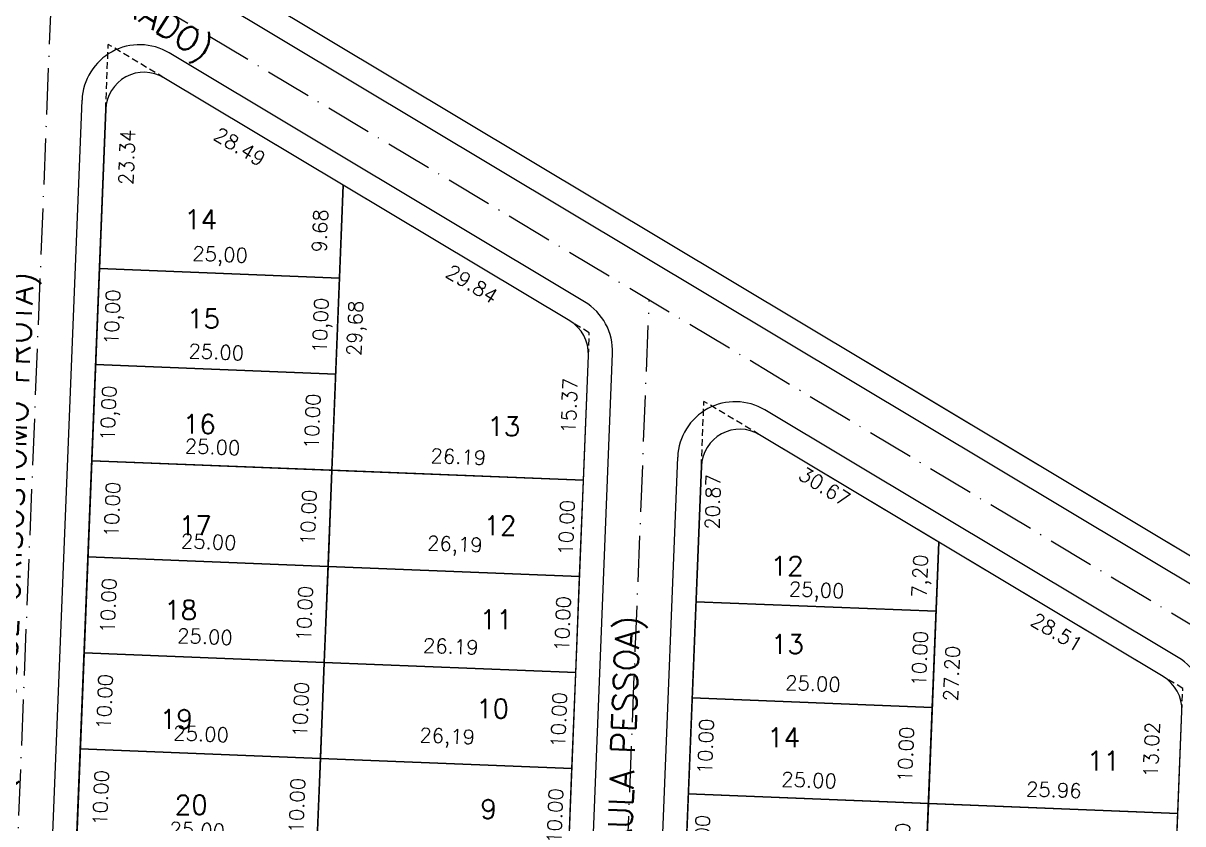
# Model space of a CAD drawing. Header units: millimetres. Extents: x 1794 to 8081, y 409 to 2272.
# Drawn here: x 5941.8 to 6062.5, y 1051.5 to 1134.8 of the extents above; entities that cross this region are included whole.
import ezdxf
from ezdxf.enums import TextEntityAlignment as Align

# ---------------------------------------------------------------- set-up
doc = ezdxf.new("R2010")
doc.units = ezdxf.units.MM
doc.linetypes.add('ACAD_ISO10W100', pattern=[18, 12, -3, 0, -3])
doc.linetypes.add('HIDDEN', pattern=[0.375, 0.25, -0.125])
for name, color, linetype in [('02 - EIXO VIA', 2, 'ACAD_ISO10W100'), ('03 - CALÇADA', 1, 'Continuous'), ('BOUNDARY LOTES', 2, 'Continuous'), ('boundary quadras', 232, 'Continuous'), ('COT', 8, 'Continuous'), ('LOTES', 2, 'Continuous'), ('Poligonal', 3, 'Continuous'), ('PROJEÇÃO', 8, 'HIDDEN'), ('QUADRAS', 3, 'Continuous'), ('texto - ruas', 2, 'Continuous'), ('Texto Lotes', 31, 'Continuous')]:
    doc.layers.add(name, color=color, linetype=linetype)
doc.styles.add('arcad1', font='romans.shx')
doc.dimstyles.new('REGIS', dxfattribs={"dimtxt": 1.5, "dimasz": 0.12, "dimexe": 0, "dimexo": 0, "dimgap": 0, "dimtad": 0, "dimzin": 4, "dimdsep": 46, "dimtxsty": 'arcad1', "dimblk1": 'BOLA', "dimblk2": 'BOLA', "dimsah": 1, "dimcen": 0.12, "dimse1": 1, "dimse2": 1, "dimsd1": 1, "dimsd2": 1, "dimclrd": 256, "dimclre": 8, "dimclrt": 1, "dimadec": 0, "dimazin": 0, "dimtfac": 1.2, "dimtix": 1, "dimtmove": 2, "dimatfit": 3, "dimldrblk": 'BOLA', "dimfxl": 0, "dimfxlon": 1, "dimtvp": 2, "dimtolj": 1, "dimtzin": 4, "dimarcsym": 0})
doc.dimstyles.get("Standard").update_dxf_attribs({"dimtxt": 0.18, "dimasz": 0.18, "dimexe": 0.18, "dimexo": 0.0625, "dimgap": 0.09, "dimtad": 0, "dimtih": 1, "dimtoh": 1, "dimdec": 4, "dimzin": 0, "dimdsep": 46, "dimtxsty": 'Standard', "dimcen": 0.09, "dimadec": 0, "dimazin": 0, "dimtfac": 1, "dimtdec": 4, "dimtofl": 0, "dimtmove": 0, "dimatfit": 3, "dimfxl": 1, "dimtolj": 1, "dimtzin": 0, "dimarcsym": 0})

# ---------------------------------------------------------------- blocks, each defined once
blk = doc.blocks.new('*D38')
at = {"layer": 'Defpoints', "color": 0}
for p in [(5950.68, 1132.61), (5975.12, 1117.97), (5970.13, 1109.63)]:
    blk.add_point(p, dxfattribs=at)
at = {"layer": 'COT', "color": 1, "insert": (5964.35, 1121.97), "char_height": 1.5, "attachment_point": 5, "rotation": 329.0679, "style": 'arcad1'}
blk.add_mtext('\\A1;28.49', dxfattribs=at)
blk = doc.blocks.new('BOLA')
for p, q in [((-1, 0), (1, 0)), ((0, -1), (0, 1))]:
    blk.add_line(p, q)
blk.add_circle((0, 0), 0.3)
blk = doc.blocks.new('*D39')
at = {"layer": 'Defpoints', "color": 0}
for p in [(5975.12, 1117.97), (6000.72, 1102.63), (5995.66, 1094.19)]:
    blk.add_point(p, dxfattribs=at)
at = {"layer": 'COT', "color": 1, "insert": (5988.5, 1107.69), "char_height": 1.5, "attachment_point": 5, "rotation": 329.0679, "style": 'arcad1'}
blk.add_mtext('\\A1;29.84', dxfattribs=at)
blk = doc.blocks.new('*D40')
at = {"layer": 'Defpoints', "color": 0}
for p in [(5950.68, 1132.61), (5949.75, 1109.29), (5955.15, 1109.08)]:
    blk.add_point(p, dxfattribs=at)
at = {"layer": 'COT', "color": 1, "insert": (5952.62, 1120.86), "char_height": 1.5, "attachment_point": 5, "rotation": 87.719, "style": 'arcad1'}
blk.add_mtext('\\A1;23.34', dxfattribs=at)
blk = doc.blocks.new('*D529')
at = {"layer": 'Defpoints', "color": 0}
for p in [(5948.96, 1089.31), (5948.56, 1079.32), (5953.89, 1079.1)]:
    blk.add_point(p, dxfattribs=at)
at = {"layer": 'COT', "color": 1, "insert": (5951.09, 1084.22), "char_height": 1.5, "attachment_point": 5, "rotation": 87.719, "style": 'arcad1'}
blk.add_mtext('\\A1;10.00', dxfattribs=at)
blk = doc.blocks.new('*D530')
at = {"layer": 'Defpoints', "color": 0}
for p in [(5948.56, 1079.32), (5948.16, 1069.32), (5953.49, 1069.11)]:
    blk.add_point(p, dxfattribs=at)
at = {"layer": 'COT', "color": 1, "insert": (5950.69, 1074.23), "char_height": 1.5, "attachment_point": 5, "rotation": 87.719, "style": 'arcad1'}
blk.add_mtext('\\A1;10.00', dxfattribs=at)
blk = doc.blocks.new('*D531')
at = {"layer": 'Defpoints', "color": 0}
for p in [(5948.16, 1069.32), (5947.76, 1059.33), (5953.1, 1059.12)]:
    blk.add_point(p, dxfattribs=at)
at = {"layer": 'COT', "color": 1, "insert": (5950.3, 1064.23), "char_height": 1.5, "attachment_point": 5, "rotation": 87.719, "style": 'arcad1'}
blk.add_mtext('\\A1;10.00', dxfattribs=at)
blk = doc.blocks.new('*D532')
at = {"layer": 'Defpoints', "color": 0}
for p in [(5947.76, 1059.33), (5947.37, 1049.34), (5952.7, 1049.13)]:
    blk.add_point(p, dxfattribs=at)
at = {"layer": 'COT', "color": 1, "insert": (5949.9, 1054.24), "char_height": 1.5, "attachment_point": 5, "rotation": 87.719, "style": 'arcad1'}
blk.add_mtext('\\A1;10.00', dxfattribs=at)
blk = doc.blocks.new('*D537')
at = {"layer": 'Defpoints', "color": 0}
for p in [(5975.12, 1117.97), (5974.73, 1108.3), (5975.5, 1108.27)]:
    blk.add_point(p, dxfattribs=at)
at = {"layer": 'COT', "color": 1, "insert": (5972.7, 1113.22), "char_height": 1.5, "attachment_point": 5, "rotation": 87.719, "style": 'arcad1'}
blk.add_mtext('\\A1;9.68', dxfattribs=at)
blk = doc.blocks.new('*D538')
at = {"layer": 'Defpoints', "color": 0}
for p in [(5974.34, 1098.3), (5973.94, 1088.31), (5974.71, 1088.28)]:
    blk.add_point(p, dxfattribs=at)
at = {"layer": 'COT', "color": 1, "insert": (5971.91, 1093.4), "char_height": 1.5, "attachment_point": 5, "rotation": 87.719, "style": 'arcad1'}
blk.add_mtext('\\A1;10.00', dxfattribs=at)
blk = doc.blocks.new('*D539')
at = {"layer": 'Defpoints', "color": 0}
for p in [(5973.94, 1088.31), (5973.54, 1078.32), (5974.31, 1078.29)]:
    blk.add_point(p, dxfattribs=at)
at = {"layer": 'COT', "color": 1, "insert": (5971.51, 1083.41), "char_height": 1.5, "attachment_point": 5, "rotation": 87.719, "style": 'arcad1'}
blk.add_mtext('\\A1;10.00', dxfattribs=at)
blk = doc.blocks.new('*D540')
at = {"layer": 'Defpoints', "color": 0}
for p in [(5973.54, 1078.32), (5973.14, 1068.33), (5973.91, 1068.3)]:
    blk.add_point(p, dxfattribs=at)
at = {"layer": 'COT', "color": 1, "insert": (5971.11, 1073.41), "char_height": 1.5, "attachment_point": 5, "rotation": 87.719, "style": 'arcad1'}
blk.add_mtext('\\A1;10.00', dxfattribs=at)
blk = doc.blocks.new('*D541')
at = {"layer": 'Defpoints', "color": 0}
for p in [(5973.14, 1068.33), (5972.74, 1058.34), (5973.51, 1058.31)]:
    blk.add_point(p, dxfattribs=at)
at = {"layer": 'COT', "color": 1, "insert": (5970.71, 1063.42), "char_height": 1.5, "attachment_point": 5, "rotation": 87.719, "style": 'arcad1'}
blk.add_mtext('\\A1;10.00', dxfattribs=at)
blk = doc.blocks.new('*D542')
at = {"layer": 'Defpoints', "color": 0}
for p in [(5972.74, 1058.34), (5972.35, 1048.34), (5973.11, 1048.31)]:
    blk.add_point(p, dxfattribs=at)
at = {"layer": 'COT', "color": 1, "insert": (5970.31, 1053.43), "char_height": 1.5, "attachment_point": 5, "rotation": 87.719, "style": 'arcad1'}
blk.add_mtext('\\A1;10.00', dxfattribs=at)
blk = doc.blocks.new('*D546')
at = {"layer": 'Defpoints', "color": 0}
for p in [(6000.72, 1102.63), (6000.11, 1087.27), (6001.32, 1087.22)]:
    blk.add_point(p, dxfattribs=at)
at = {"layer": 'COT', "color": 1, "insert": (5998.63, 1095.02), "char_height": 1.5, "attachment_point": 5, "rotation": 87.719, "style": 'arcad1'}
blk.add_mtext('\\A1;15.37', dxfattribs=at)
blk = doc.blocks.new('*D547')
at = {"layer": 'Defpoints', "color": 0}
for p in [(5949.36, 1099.3), (5974.34, 1098.3), (5974.29, 1097.11)]:
    blk.add_point(p, dxfattribs=at)
at = {"layer": 'COT', "color": 1, "insert": (5961.92, 1100.61), "char_height": 1.5, "attachment_point": 5, "rotation": 357.719, "style": 'arcad1'}
blk.add_mtext('\\A1;25.00', dxfattribs=at)
blk = doc.blocks.new('*D41')
at = {"layer": 'Defpoints', "color": 0}
for p in [(5948.96, 1089.31), (5973.94, 1088.31), (5973.9, 1087.25)]:
    blk.add_point(p, dxfattribs=at)
at = {"layer": 'COT', "color": 1, "insert": (5961.53, 1090.74), "char_height": 1.5, "attachment_point": 5, "rotation": 357.719, "style": 'arcad1'}
blk.add_mtext('\\A1;25.00', dxfattribs=at)
blk = doc.blocks.new('*D42')
at = {"layer": 'Defpoints', "color": 0}
for p in [(5973.94, 1088.31), (6000.11, 1087.27), (6000.06, 1086.2)]:
    blk.add_point(p, dxfattribs=at)
at = {"layer": 'COT', "color": 1, "insert": (5987.1, 1089.72), "char_height": 1.5, "attachment_point": 5, "rotation": 357.719, "style": 'arcad1'}
blk.add_mtext('\\A1;26.19', dxfattribs=at)
blk = doc.blocks.new('*D43')
at = {"layer": 'Defpoints', "color": 0}
for p in [(5948.16, 1069.32), (5973.14, 1068.33), (5973.11, 1067.52)]:
    blk.add_point(p, dxfattribs=at)
at = {"layer": 'COT', "color": 1, "insert": (5960.74, 1071.01), "char_height": 1.5, "attachment_point": 5, "rotation": 357.719, "style": 'arcad1'}
blk.add_mtext('\\A1;25.00', dxfattribs=at)
blk = doc.blocks.new('*D548')
at = {"layer": 'Defpoints', "color": 0}
for p in [(5973.14, 1068.33), (5999.28, 1066.47), (5999.31, 1067.29)]:
    blk.add_point(p, dxfattribs=at)
at = {"layer": 'COT', "color": 1, "insert": (5986.31, 1069.99), "char_height": 1.5, "attachment_point": 5, "rotation": 357.719, "style": 'arcad1'}
blk.add_mtext('\\A1;26.19', dxfattribs=at)
blk = doc.blocks.new('*D549')
at = {"layer": 'Defpoints', "color": 0}
for p in [(5947.76, 1059.33), (5972.74, 1058.34), (5972.71, 1057.39)]:
    blk.add_point(p, dxfattribs=at)
at = {"layer": 'COT', "color": 1, "insert": (5960.34, 1060.89), "char_height": 1.5, "attachment_point": 5, "rotation": 357.719, "style": 'arcad1'}
blk.add_mtext('\\A1;25.00', dxfattribs=at)
blk = doc.blocks.new('*D560')
at = {"layer": 'Defpoints', "color": 0}
for p in [(6000.11, 1087.27), (5999.71, 1077.28), (6001.15, 1077.22)]:
    blk.add_point(p, dxfattribs=at)
at = {"layer": 'COT', "color": 1, "insert": (5998.35, 1082.34), "char_height": 1.5, "attachment_point": 5, "rotation": 87.719, "style": 'arcad1'}
blk.add_mtext('\\A1;10.00', dxfattribs=at)
blk = doc.blocks.new('*D561')
at = {"layer": 'Defpoints', "color": 0}
for p in [(5999.71, 1077.28), (5999.31, 1067.29), (6000.75, 1067.23)]:
    blk.add_point(p, dxfattribs=at)
at = {"layer": 'COT', "color": 1, "insert": (5997.95, 1072.34), "char_height": 1.5, "attachment_point": 5, "rotation": 87.719, "style": 'arcad1'}
blk.add_mtext('\\A1;10.00', dxfattribs=at)
blk = doc.blocks.new('*D562')
at = {"layer": 'Defpoints', "color": 0}
for p in [(5999.31, 1067.29), (5998.91, 1057.29), (6000.35, 1057.24)]:
    blk.add_point(p, dxfattribs=at)
at = {"layer": 'COT', "color": 1, "insert": (5997.55, 1062.35), "char_height": 1.5, "attachment_point": 5, "rotation": 87.719, "style": 'arcad1'}
blk.add_mtext('\\A1;10.00', dxfattribs=at)
blk = doc.blocks.new('*D563')
at = {"layer": 'Defpoints', "color": 0}
for p in [(5998.91, 1057.29), (5998.52, 1047.3), (5999.95, 1047.24)]:
    blk.add_point(p, dxfattribs=at)
at = {"layer": 'COT', "color": 1, "insert": (5997.15, 1052.36), "char_height": 1.5, "attachment_point": 5, "rotation": 87.719, "style": 'arcad1'}
blk.add_mtext('\\A1;10.00', dxfattribs=at)
blk = doc.blocks.new('*D566')
at = {"layer": 'Defpoints', "color": 0}
for p in [(6011.42, 1064.65), (6011.02, 1054.65), (6015.62, 1054.47)]:
    blk.add_point(p, dxfattribs=at)
at = {"layer": 'COT', "color": 1, "insert": (6012.82, 1059.59), "char_height": 1.5, "attachment_point": 5, "rotation": 87.719, "style": 'arcad1'}
blk.add_mtext('\\A1;10.00', dxfattribs=at)
blk = doc.blocks.new('*D567')
at = {"layer": 'Defpoints', "color": 0}
for p in [(6011.02, 1054.65), (6010.62, 1044.66), (6015.22, 1044.48)]:
    blk.add_point(p, dxfattribs=at)
at = {"layer": 'COT', "color": 1, "insert": (6012.42, 1049.59), "char_height": 1.5, "attachment_point": 5, "rotation": 87.719, "style": 'arcad1'}
blk.add_mtext('\\A1;10.00', dxfattribs=at)
blk = doc.blocks.new('*D573')
at = {"layer": 'Defpoints', "color": 0}
for p in [(6036.4, 1063.65), (6036, 1053.66), (6036.43, 1053.64)]:
    blk.add_point(p, dxfattribs=at)
at = {"layer": 'COT', "color": 1, "insert": (6033.64, 1058.76), "char_height": 1.5, "attachment_point": 5, "rotation": 87.719, "style": 'arcad1'}
blk.add_mtext('\\A1;10.00', dxfattribs=at)
blk = doc.blocks.new('*D574')
at = {"layer": 'Defpoints', "color": 0}
for p in [(6036, 1053.66), (6035.6, 1043.67), (6036.04, 1043.65)]:
    blk.add_point(p, dxfattribs=at)
at = {"layer": 'COT', "color": 1, "insert": (6033.24, 1048.76), "char_height": 1.5, "attachment_point": 5, "rotation": 87.719, "style": 'arcad1'}
blk.add_mtext('\\A1;10.00', dxfattribs=at)
blk = doc.blocks.new('*D50')
at = {"layer": 'Defpoints', "color": 0}
for p in [(6037.08, 1080.84), (6036, 1053.66), (6040.88, 1053.46)]:
    blk.add_point(p, dxfattribs=at)
at = {"layer": 'COT', "color": 1, "insert": (6038.42, 1067.17), "char_height": 1.5, "attachment_point": 5, "rotation": 87.719, "style": 'arcad1'}
blk.add_mtext('\\A1;27.20', dxfattribs=at)
blk = doc.blocks.new('*D579')
at = {"layer": 'Defpoints', "color": 0}
for p in [(6062.45, 1065.63), (6061.94, 1052.63), (6061.94, 1052.63)]:
    blk.add_point(p, dxfattribs=at)
at = {"layer": 'COT', "color": 1, "insert": (6059.2, 1059.25), "char_height": 1.5, "attachment_point": 5, "rotation": 87.719, "style": 'arcad1'}
blk.add_mtext('\\A1;13.02', dxfattribs=at)
blk = doc.blocks.new('*D580')
at = {"layer": 'Defpoints', "color": 0}
for p in [(6061.94, 1052.63), (6061.54, 1042.63), (6062.09, 1042.61)]:
    blk.add_point(p, dxfattribs=at)
at = {"layer": 'COT', "color": 1, "insert": (6059.29, 1047.73), "char_height": 1.5, "attachment_point": 5, "rotation": 87.719, "style": 'arcad1'}
blk.add_mtext('\\A1;10.00', dxfattribs=at)
blk = doc.blocks.new('*D51')
at = {"layer": 'Defpoints', "color": 0}
for p in [(6037.91, 1080.13), (6062.45, 1065.63), (6060.02, 1061.57)]:
    blk.add_point(p, dxfattribs=at)
at = {"layer": 'COT', "color": 1, "insert": (6049.34, 1071.47), "char_height": 1.5, "attachment_point": 5, "rotation": 329.0679, "style": 'arcad1'}
blk.add_mtext('\\A1;28.51', dxfattribs=at)
blk = doc.blocks.new('*D586')
at = {"layer": 'Defpoints', "color": 0}
for p in [(6011.42, 1064.65), (6036.4, 1063.65), (6036.36, 1062.64)]:
    blk.add_point(p, dxfattribs=at)
at = {"layer": 'COT', "color": 1, "insert": (6023.98, 1066.13), "char_height": 1.5, "attachment_point": 5, "rotation": 357.719, "style": 'arcad1'}
blk.add_mtext('\\A1;25.00', dxfattribs=at)
blk = doc.blocks.new('*D587')
at = {"layer": 'Defpoints', "color": 0}
for p in [(6011.02, 1054.65), (6036, 1053.66), (6035.96, 1052.59)]:
    blk.add_point(p, dxfattribs=at)
at = {"layer": 'COT', "color": 1, "insert": (6023.58, 1056.08), "char_height": 1.5, "attachment_point": 5, "rotation": 357.719, "style": 'arcad1'}
blk.add_mtext('\\A1;25.00', dxfattribs=at)
blk = doc.blocks.new('*D52')
at = {"layer": 'Defpoints', "color": 0}
for p in [(6036, 1053.66), (6061.94, 1052.63), (6061.89, 1051.55)]:
    blk.add_point(p, dxfattribs=at)
at = {"layer": 'COT', "color": 1, "insert": (6049.04, 1055.07), "char_height": 1.5, "attachment_point": 5, "rotation": 357.719, "style": 'arcad1'}
blk.add_mtext('\\A1;25.96', dxfattribs=at)
blk = doc.blocks.new('*D278')
at = {"layer": 'Defpoints', "color": 0}
for p in [(6012.64, 1095.48), (6038.73, 1079.36), (6036.65, 1075.99)]:
    blk.add_point(p, dxfattribs=at)
at = {"layer": 'COT', "color": 1, "insert": (6025.19, 1086.61), "char_height": 1.5, "attachment_point": 5, "rotation": 328.287, "style": 'arcad1'}
blk.add_mtext('\\A1;30.67', dxfattribs=at)
blk = doc.blocks.new('*D279')
at = {"layer": 'Defpoints', "color": 0}
for p in [(6012.64, 1095.48), (6016.74, 1095.41), (6012.28, 1074.62)]:
    blk.add_point(p, dxfattribs=at)
at = {"layer": 'COT', "color": 1, "insert": (6013.56, 1085.03), "char_height": 1.5, "attachment_point": 5, "rotation": 88.9933, "style": 'arcad1'}
blk.add_mtext('\\A1;20.87', dxfattribs=at)
blk = doc.blocks.new('*D280')
at = {"layer": 'Defpoints', "color": 0}
for p in [(6036.79, 1073.64), (6036.4, 1063.65), (6037.89, 1063.59)]:
    blk.add_point(p, dxfattribs=at)
at = {"layer": 'COT', "color": 1, "insert": (6035.09, 1068.71), "char_height": 1.5, "attachment_point": 5, "rotation": 87.719, "style": 'arcad1'}
blk.add_mtext('\\A1;10.00', dxfattribs=at)
blk = doc.blocks.new('*D1274')
at = {"layer": 'Defpoints', "color": 0}
for p in [(6037.08, 1080.84), (6039.05, 1080.76), (6036.79, 1073.64)]:
    blk.add_point(p, dxfattribs=at)
at = {"layer": 'COT', "color": 1, "insert": (6035.34, 1077.3), "char_height": 1.5, "attachment_point": 5, "rotation": 87.719, "style": 'arcad1'}
blk.add_mtext('\\A1;7,20', dxfattribs=at)
blk = doc.blocks.new('*D1520')
at = {"layer": 'Defpoints', "color": 0}
for p in [(5998.91, 1057.29), (5998.88, 1056.35), (5959.07, 715.1)]:
    blk.add_point(p, dxfattribs=at)
at = {"layer": 'COT', "color": 1, "insert": (5985.93, 1060.44), "char_height": 1.5, "attachment_point": 5, "rotation": 357.719, "style": 'arcad1'}
blk.add_mtext('\\A1;26,19', dxfattribs=at)
blk = doc.blocks.new('*D1521')
at = {"layer": 'Defpoints', "color": 0}
for p in [(5949.75, 1109.29), (5974.73, 1108.3), (5974.66, 1106.47)]:
    blk.add_point(p, dxfattribs=at)
at = {"layer": 'COT', "color": 1, "insert": (5962.31, 1110.54), "char_height": 1.5, "attachment_point": 5, "rotation": 357.719, "style": 'arcad1'}
blk.add_mtext('\\A1;25,00', dxfattribs=at)
blk = doc.blocks.new('*D1525')
at = {"layer": 'Defpoints', "color": 0}
for p in [(5947.37, 1049.34), (5972.35, 1048.34), (5972.31, 1047.4)]:
    blk.add_point(p, dxfattribs=at)
at = {"layer": 'COT', "color": 1, "insert": (5959.94, 1050.89), "char_height": 1.5, "attachment_point": 5, "rotation": 357.719, "style": 'arcad1'}
blk.add_mtext('\\A1;25.00', dxfattribs=at)
blk = doc.blocks.new('*D1527')
at = {"layer": 'Defpoints', "color": 0}
for p in [(5948.56, 1079.32), (5973.5, 1077.38), (5973.54, 1078.32)]:
    blk.add_point(p, dxfattribs=at)
at = {"layer": 'COT', "color": 1, "insert": (5961.13, 1080.87), "char_height": 1.5, "attachment_point": 5, "rotation": 357.719, "style": 'arcad1'}
blk.add_mtext('\\A1;25.00', dxfattribs=at)
blk = doc.blocks.new('*D1526')
at = {"layer": 'Defpoints', "color": 0}
for p in [(5973.54, 1078.32), (5999.71, 1077.28), (5999.67, 1076.33)]:
    blk.add_point(p, dxfattribs=at)
at = {"layer": 'COT', "color": 1, "insert": (5986.73, 1080.42), "char_height": 1.5, "attachment_point": 5, "rotation": 357.719, "style": 'arcad1'}
blk.add_mtext('\\A1;26,19', dxfattribs=at)
blk = doc.blocks.new('*D1528')
at = {"layer": 'Defpoints', "color": 0}
for p in [(5975.12, 1117.97), (5973.94, 1088.31), (5979.53, 1088.09)]:
    blk.add_point(p, dxfattribs=at)
at = {"layer": 'COT', "color": 1, "insert": (5976.56, 1103.06), "char_height": 1.5, "attachment_point": 5, "rotation": 87.719, "style": 'arcad1'}
blk.add_mtext('\\A1;29,68', dxfattribs=at)
blk = doc.blocks.new('*D1529')
at = {"layer": 'Defpoints', "color": 0}
for p in [(5974.73, 1108.3), (5976.75, 1108.22), (5974.34, 1098.3)]:
    blk.add_point(p, dxfattribs=at)
at = {"layer": 'COT', "color": 1, "insert": (5972.98, 1103.36), "char_height": 1.5, "attachment_point": 5, "rotation": 87.719, "style": 'arcad1'}
blk.add_mtext('\\A1;10,00', dxfattribs=at)
blk = doc.blocks.new('*D1530')
at = {"layer": 'Defpoints', "color": 0}
for p in [(5949.36, 1099.3), (5954.69, 1099.09), (5948.96, 1089.31)]:
    blk.add_point(p, dxfattribs=at)
at = {"layer": 'COT', "color": 1, "insert": (5950.92, 1094.23), "char_height": 1.5, "attachment_point": 5, "rotation": 87.719, "style": 'arcad1'}
blk.add_mtext('\\A1;10,00', dxfattribs=at)
blk = doc.blocks.new('*D1531')
at = {"layer": 'Defpoints', "color": 0}
for p in [(5949.75, 1109.29), (5955.09, 1109.08), (5949.36, 1099.3)]:
    blk.add_point(p, dxfattribs=at)
at = {"layer": 'COT', "color": 1, "insert": (5951.32, 1104.23), "char_height": 1.5, "attachment_point": 5, "rotation": 87.719, "style": 'arcad1'}
blk.add_mtext('\\A1;10,00', dxfattribs=at)
blk = doc.blocks.new('*D1537')
at = {"layer": 'Defpoints', "color": 0}
for p in [(6011.81, 1074.64), (6036.79, 1073.64), (6036.71, 1071.57)]:
    blk.add_point(p, dxfattribs=at)
at = {"layer": 'COT', "color": 1, "insert": (6024.36, 1075.64), "char_height": 1.5, "attachment_point": 5, "rotation": 357.719, "style": 'arcad1'}
blk.add_mtext('\\A1;25,00', dxfattribs=at)

msp = doc.modelspace()

# ---------------------------------------------------------------- linework, layer by layer
at = {"layer": '02 - EIXO VIA', "ltscale": 0.4}
for p, q in [((6090.437, 1055.975), (5829.753, 1212.19)), ((5938.478, 979.449), (5944.998, 1143.13)), ((6000.852, 952.707), (6006.958, 1106))]:
    msp.add_line(p, q, dxfattribs=at)
at = {"layer": '03 - CALÇADA'}
for p, q in [((6092.288, 1059.063), (5826.396, 1218.399)), ((6092.288, 1059.063), (5903.169, 1172.393)), ((6000.223, 1105.839), (5957.03, 1131.722)), ((5942.492, 989.769), (5947.951, 1126.815)), ((5998.287, 978.758), (6003.134, 1100.453)), ((6061.959, 1068.844), (6018.991, 1094.593)), ((6005.447, 977.611), (6009.911, 1089.685))]:
    msp.add_line(p, q, dxfattribs=at)
for centre, start, end in [((5953.946, 1126.576), 59.06788, 177.71902), ((5997.139, 1100.692), 357.71902, 59.06788), ((6015.906, 1089.446), 59.06788, 177.71902), ((6058.875, 1063.697), 357.71902, 59.06788)]:
    msp.add_arc(centre, 6, start, end, dxfattribs=at)
at = {"layer": 'BOUNDARY LOTES'}
for points in [[(5975.12, 1117.968), (5956.468, 1129.145, 0.5695294), (5950.415, 1125.873), (5949.755, 1109.292), (5974.735, 1108.297)], [(5998.684, 1103.847), (5975.12, 1117.968), (5973.939, 1088.313), (6000.107, 1087.27), (6000.625, 1100.257, 0.2742673)], [(6037.081, 1080.838), (6018.429, 1092.015, 0.5695294), (6012.376, 1088.743), (6011.814, 1074.638), (6036.794, 1073.643)], [(6060.419, 1066.852), (6037.081, 1080.838), (6035.998, 1053.659), (6061.936, 1052.625), (6062.36, 1063.262, 0.2742673)]]:
    msp.add_lwpolyline(points, format="xyb", close=True, dxfattribs=at)
for points in [[(5974.735, 1108.297), (5949.755, 1109.292), (5949.357, 1099.3), (5974.337, 1098.305)], [(5974.337, 1098.305), (5949.357, 1099.3), (5948.959, 1089.308), (5973.939, 1088.313)], [(5973.939, 1088.313), (5948.959, 1089.308), (5948.561, 1079.316), (5973.541, 1078.321)], [(6000.107, 1087.27), (5973.939, 1088.313), (5973.541, 1078.321), (5999.709, 1077.278)], [(5973.541, 1078.321), (5948.561, 1079.316), (5948.163, 1069.324), (5973.143, 1068.329)], [(5999.709, 1077.278), (5973.541, 1078.321), (5973.143, 1068.329), (5999.311, 1067.286)], [(6036.794, 1073.643), (6011.814, 1074.638), (6011.416, 1064.646), (6036.396, 1063.651)], [(5973.143, 1068.329), (5948.163, 1069.324), (5947.765, 1059.332), (5972.745, 1058.337)], [(5999.311, 1067.286), (5973.143, 1068.329), (5972.745, 1058.337), (5998.913, 1057.294)], [(6036.396, 1063.651), (6011.416, 1064.646), (6011.018, 1054.654), (6035.998, 1053.659)], [(5972.745, 1058.337), (5947.765, 1059.332), (5947.367, 1049.34), (5972.347, 1048.345)], [(5998.913, 1057.294), (5972.745, 1058.337), (5972.347, 1048.345), (5998.515, 1047.302)], [(6035.998, 1053.659), (6011.018, 1054.654), (6010.62, 1044.662), (6035.6, 1043.667)], [(6061.936, 1052.625), (6035.998, 1053.659), (6035.6, 1043.667), (6061.538, 1042.633)]]:
    msp.add_lwpolyline(points, close=True, dxfattribs=at)
at = {"layer": 'boundary quadras'}
for points in [[(6000.625, 1100.257, 0.2742673), (5998.684, 1103.847), (5956.468, 1129.145, 0.5695294), (5950.415, 1125.873), (5945.106, 992.587, 0.0832326), (5995.846, 980.28)], [(6062.36, 1063.262, 0.2742673), (6060.419, 1066.852), (6018.429, 1092.015, 0.5695294), (6012.376, 1088.743), (6008.033, 979.713), (6058.951, 977.685)]]:
    msp.add_lwpolyline(points, format="xyb", close=True, dxfattribs=at)
at = {"layer": 'LOTES'}
for p, q in [((5971.153, 1018.368), (5975.12, 1117.968)), ((5949.755, 1109.292), (5974.735, 1108.297)), ((5949.357, 1099.3), (5974.337, 1098.305)), ((5948.959, 1089.308), (6000.107, 1087.27)), ((6034.008, 1003.698), (6037.081, 1080.838)), ((5948.561, 1079.316), (5999.709, 1077.278)), ((6036.794, 1073.643), (6011.814, 1074.638)), ((5948.163, 1069.324), (5999.311, 1067.286)), ((6036.396, 1063.651), (6011.416, 1064.646)), ((5947.765, 1059.332), (5998.913, 1057.294)), ((6061.936, 1052.625), (6011.018, 1054.654))]:
    msp.add_line(p, q, dxfattribs=at)
at = {"layer": 'Poligonal', "color": 7}
msp.add_line((6092.269, 1061.989), (5818.342, 1226.139), dxfattribs=at)
at = {"layer": 'Poligonal'}
for p, q in [((6092.269, 1061.989), (5904.454, 1174.537)), ((6092.269, 1061.989), (5904.454, 1174.537)), ((6092.269, 1061.989), (5904.454, 1174.537)), ((6092.269, 1061.989), (5904.454, 1174.537)), ((6092.269, 1061.989), (5904.454, 1174.537)), ((6092.269, 1061.989), (5904.454, 1174.537)), ((6092.269, 1061.989), (5904.454, 1174.537)), ((6092.269, 1061.989), (5904.454, 1174.537)), ((6092.269, 1061.989), (5904.454, 1174.537)), ((6092.269, 1061.989), (5904.454, 1174.537)), ((6092.269, 1061.989), (5904.454, 1174.537)), ((6092.269, 1061.989), (5904.454, 1174.537)), ((6092.269, 1061.989), (5904.454, 1174.537)), ((6092.269, 1061.989), (5904.454, 1174.537)), ((6092.269, 1061.989), (5904.454, 1174.537)), ((6092.269, 1061.989), (5904.454, 1174.537)), ((5998.684, 1103.847), (5956.468, 1129.145)), ((5998.684, 1103.847), (5956.468, 1129.145)), ((6060.419, 1066.852), (6018.429, 1092.015)), ((6060.419, 1066.852), (6018.429, 1092.015)), ((6022.374, 1089.651), (6022.35, 1089.665)), ((6022.374, 1089.651), (6022.35, 1089.665))]:
    msp.add_line(p, q, dxfattribs=at)
for centre, start, end in [((5954.412, 1125.714), 59.06788, 177.71902), ((5954.412, 1125.714), 59.06788, 177.71902), ((5996.628, 1100.416), 357.71902, 59.06788), ((5996.628, 1100.416), 357.71902, 59.06788), ((6016.373, 1088.584), 59.06788, 177.71902), ((6016.373, 1088.584), 59.06788, 177.71902), ((6058.363, 1063.421), 357.71902, 59.06788), ((6058.363, 1063.421), 357.71902, 59.06788)]:
    msp.add_arc(centre, 4, start, end, dxfattribs=at)
at = {"layer": 'PROJEÇÃO', "ltscale": 2.8}
for p, q in [((5950.415, 1125.873), (5950.683, 1132.611)), ((5956.468, 1129.145), (5950.683, 1132.611)), ((6000.719, 1102.627), (5998.684, 1103.847)), ((6000.625, 1100.257), (6000.719, 1102.627)), ((6012.376, 1088.743), (6012.644, 1095.481)), ((6018.429, 1092.015), (6012.644, 1095.481)), ((6062.454, 1065.632), (6060.419, 1066.852)), ((6062.36, 1063.262), (6062.454, 1065.632))]:
    msp.add_line(p, q, dxfattribs=at)
at = {"layer": 'QUADRAS'}
for p, q in [((5945.004, 990.024), (5950.415, 1125.873)), ((5995.81, 979.386), (6000.625, 1100.257)), ((6092.269, 1061.989), (6029.532, 1099.584)), ((6092.269, 1061.989), (6029.532, 1099.584)), ((6058.896, 976.298), (6062.36, 1063.262)), ((6062.334, 1062.618), (6062.319, 1062.618))]:
    msp.add_line(p, q, dxfattribs=at)
at = {"layer": 'QUADRAS', "ltscale": 0.6}
msp.add_line((6007.978, 978.327), (6012.376, 1088.743), dxfattribs=at)

# ---------------------------------------------------------------- texts
at = {"layer": 'texto - ruas', "char_height": 2.5, "width": 122.85234, "attachment_point": 1}
for s, insert, rotation in [('{\\Fromans|c0;RUA 15 (RUA JOSÉ PARENTE PRADO)}', (5908.749, 1166.336), 327.79987), ('{\\Fromans|c0;RUA 08 (RUA JOSÉ CRISOSTOMO FROTA)}', (5937.457, 1040.723), 87.50744), ('{\\Fromans|c0;RUS 09 (RUA LEDA PRADO PAULA PESSOA)}', (6000.711, 1000.213), 87.8134)]:
    msp.add_mtext(s, dxfattribs=dict(at, insert=insert, rotation=rotation))
at = {"layer": 'Texto Lotes', "style": 'arcad1'}
for s, p in [('14', (5960.302, 1114.397)), ('15', (5960.589, 1104.087)), ('16', (5960.153, 1093.122)), ('13', (5991.829, 1092.886)), ('17', (5959.733, 1082.574)), ('12', (5991.418, 1082.561)), ('12', (6021.3, 1078.361)), ('18', (5958.215, 1073.783)), ('11', (5991.028, 1072.782)), ('13', (6021.324, 1070.221)), ('10', (5990.659, 1063.523)), ('19', (5957.762, 1062.429)), ('14', (6020.937, 1060.52)), ('11', (6054.201, 1058.099)), ('20', (5959.313, 1053.519)), ('9', (5990.243, 1053.074))]:
    msp.add_text(s, height=2, dxfattribs=at).set_placement(p, align=Align.MIDDLE_CENTER)

# ---------------------------------------------------------------- dimensions: what is measured, and where the dimension line sits
at = {"layer": 'COT'}
for p1, p2, distance, picture, middle in [((5950.683, 1132.611), (5949.755, 1109.292), 5.404, '*D40', (5952.621, 1120.856)), ((5975.12, 1117.968), (5974.735, 1108.297), 0.767, '*D537', (5972.696, 1113.221)), ((6000.719, 1102.627), (6000.107, 1087.27), 1.213, '*D546', (5998.628, 1095.02)), ((5949.357, 1099.3), (5974.337, 1098.305), -1.195, '*D547', (5961.919, 1100.606)), ((5948.959, 1089.308), (5973.939, 1088.313), -1.067, '*D41', (5961.526, 1090.741)), ((6000.107, 1087.27), (5999.709, 1077.278), 1.438, '*D560', (5998.348, 1082.337)), ((5948.561, 1079.316), (5973.541, 1078.321), -0.946, '*D1527', (5961.132, 1080.871)), ((6037.081, 1080.838), (6035.998, 1053.659), 4.883, '*D50', (6038.421, 1067.173)), ((5948.163, 1069.324), (5973.143, 1068.329), -0.813, '*D43', (5960.74, 1071.011)), ((6011.416, 1064.646), (6036.396, 1063.651), -1.016, '*D586', (6023.985, 1066.13)), ((6062.454, 1065.632), (6061.936, 1052.625), 0, '*D579', (6059.198, 1059.248)), ((5947.765, 1059.332), (5972.745, 1058.337), -0.947, '*D549', (5960.336, 1060.885)), ((6011.018, 1054.654), (6035.998, 1053.659), -1.072, '*D587', (6023.585, 1056.082)), ((5947.367, 1049.34), (5972.347, 1048.345), -0.946, '*D1525', (5959.938, 1050.895))]:
    dim = msp.add_aligned_dim(p1=p1, p2=p2, distance=distance, dimstyle='REGIS', dxfattribs=at)
    dim.commit()
    dim.dimension.update_dxf_attribs({"geometry": picture, "text_midpoint": middle})
for base, p1, p2, angle, picture, middle, dimtype in [((5970.126, 1109.634), (5950.683, 1132.611), (5975.12, 1117.968), 329.06788, '*D38', (5964.348, 1121.969), 161), ((5995.663, 1094.19), (5975.12, 1117.968), (6000.719, 1102.627), 149.06788, '*D39', (5988.499, 1107.694), 160)]:
    dim = msp.add_linear_dim(base=base, p1=p1, p2=p2, angle=angle, dimstyle='REGIS', dxfattribs=at)
    dim.commit()
    dim.dimension.update_dxf_attribs({"geometry": picture, "text_midpoint": middle, "dimtype": dimtype})
for p1, p2, distance, dimstyle, override, picture, middle in [((5975.12, 1117.968), (5973.939, 1088.313), 5.6, 'REGIS', {"dimdsep": 44}, '*D1528', (5976.556, 1103.059)), ((5949.755, 1109.292), (5974.735, 1108.297), -1.828, 'REGIS', {"dimdsep": 44}, '*D1521', (5962.314, 1110.536)), ((5974.337, 1098.305), (5974.735, 1108.297), -2.017, 'REGIS', {"dimdsep": 44}, '*D1529', (5972.983, 1103.363)), ((6012.278, 1074.619), (6012.644, 1095.481), -4.099, 'Standard', {"dimtxt": 1.5, "dimasz": 0.12, "dimexe": 0, "dimexo": 0, "dimgap": 0, "dimtih": 0, "dimtoh": 0, "dimdec": 2, "dimzin": 4, "dimtxsty": 'arcad1', "dimblk1": 'BOLA', "dimblk2": 'BOLA', "dimsah": 1, "dimcen": 0.12, "dimse1": 1, "dimse2": 1, "dimsd1": 1, "dimsd2": 1, "dimclrd": 256, "dimclre": 8, "dimclrt": 1, "dimtfac": 1.2, "dimtdec": 2, "dimtix": 1, "dimtofl": 1, "dimtmove": 2, "dimldrblk": 'BOLA', "dimfxl": 0, "dimfxlon": 1, "dimtvp": 2, "dimtzin": 4}, '*D279', (6013.56, 1085.031)), ((6012.644, 1095.481), (6038.732, 1079.361), -3.957, 'Standard', {"dimtxt": 1.5, "dimasz": 0.12, "dimexe": 0, "dimexo": 0, "dimgap": 0, "dimtih": 0, "dimtoh": 0, "dimdec": 2, "dimzin": 4, "dimtxsty": 'arcad1', "dimblk1": 'BOLA', "dimblk2": 'BOLA', "dimsah": 1, "dimcen": 0.12, "dimse1": 1, "dimse2": 1, "dimsd1": 1, "dimsd2": 1, "dimclrd": 256, "dimclre": 8, "dimclrt": 1, "dimtfac": 1.2, "dimtdec": 2, "dimtix": 1, "dimtofl": 1, "dimtmove": 2, "dimldrblk": 'BOLA', "dimfxl": 0, "dimfxlon": 1, "dimtvp": 2, "dimtzin": 4}, '*D278', (6025.185, 1086.607)), ((6036.794, 1073.643), (6037.081, 1080.838), -1.969, 'REGIS', {"dimdsep": 44}, '*D1274', (6035.336, 1077.304)), ((6011.814, 1074.638), (6036.794, 1073.643), -2.075, 'REGIS', {"dimdsep": 44}, '*D1537', (6024.364, 1075.636)), ((6036.794, 1073.643), (6036.396, 1063.651), 1.493, 'Standard', {"dimtxt": 1.5, "dimasz": 0.12, "dimexe": 0, "dimexo": 0, "dimgap": 0, "dimtih": 0, "dimtoh": 0, "dimdec": 2, "dimzin": 4, "dimtxsty": 'arcad1', "dimblk1": 'BOLA', "dimblk2": 'BOLA', "dimsah": 1, "dimcen": 0.12, "dimse1": 1, "dimse2": 1, "dimsd1": 1, "dimsd2": 1, "dimclrd": 256, "dimclre": 8, "dimclrt": 1, "dimtfac": 1.2, "dimtdec": 2, "dimtix": 1, "dimtofl": 1, "dimtmove": 2, "dimldrblk": 'BOLA', "dimfxl": 0, "dimfxlon": 1, "dimtvp": 2, "dimtzin": 4}, '*D280', (6035.09, 1068.707))]:
    dim = msp.add_aligned_dim(p1=p1, p2=p2, distance=distance, dimstyle=dimstyle, override=override, dxfattribs=at)
    dim.commit()
    dim.dimension.update_dxf_attribs({"geometry": picture, "text_midpoint": middle})
for base, p1, p2, angle, picture, middle in [((5955.085, 1109.08), (5949.357, 1099.3), (5949.755, 1109.292), 87.71902, '*D1531', (5951.318, 1104.226)), ((5954.687, 1099.088), (5948.959, 1089.308), (5949.357, 1099.3), 87.71902, '*D1530', (5950.92, 1094.234)), ((5999.672, 1076.334), (5973.541, 1078.321), (5999.709, 1077.278), 177.71902, '*D1526', (5986.73, 1080.423)), ((5998.876, 1056.348), (5959.073, 715.096), (5998.913, 1057.294), 177.71902, '*D1520', (5985.934, 1060.437))]:
    dim = msp.add_linear_dim(base=base, p1=p1, p2=p2, angle=angle, dimstyle='REGIS', override={"dimdsep": 44}, dxfattribs=at)
    dim.commit()
    dim.dimension.update_dxf_attribs({"geometry": picture, "text_midpoint": middle})
for base, p1, p2, angle, picture, middle in [((5974.705, 1088.282), (5974.337, 1098.305), (5973.939, 1088.313), 87.71902, '*D538', (5971.907, 1093.398)), ((6000.065, 1086.204), (5973.939, 1088.313), (6000.107, 1087.27), 177.71902, '*D42', (5987.1, 1089.723)), ((5953.891, 1079.103), (5948.959, 1089.308), (5948.561, 1079.316), 87.71902, '*D529', (5951.093, 1084.219)), ((5974.307, 1078.29), (5973.939, 1088.313), (5973.541, 1078.321), 87.71902, '*D539', (5971.509, 1083.406)), ((6060.02, 1061.571), (6037.912, 1080.135), (6062.454, 1065.632), 149.06788, '*D51', (6049.336, 1071.47)), ((5953.493, 1069.111), (5948.561, 1079.316), (5948.163, 1069.324), 87.71902, '*D530', (5950.695, 1074.227)), ((5973.909, 1068.298), (5973.541, 1078.321), (5973.143, 1068.329), 87.71902, '*D540', (5971.111, 1073.414)), ((6000.748, 1067.229), (5999.709, 1077.278), (5999.311, 1067.286), 87.71902, '*D561', (5997.95, 1072.345)), ((5999.279, 1066.474), (5973.143, 1068.329), (5999.311, 1067.286), 177.71902, '*D548', (5986.314, 1069.993)), ((5953.095, 1059.119), (5948.163, 1069.324), (5947.765, 1059.332), 87.71902, '*D531', (5950.297, 1064.235)), ((5973.511, 1058.306), (5973.143, 1068.329), (5972.745, 1058.337), 87.71902, '*D541', (5970.713, 1063.421)), ((6000.35, 1057.237), (5999.311, 1067.286), (5998.913, 1057.294), 87.71902, '*D562', (5997.552, 1062.352)), ((6015.619, 1054.47), (6011.416, 1064.646), (6011.018, 1054.654), 87.71902, '*D566', (6012.82, 1059.586)), ((6036.435, 1053.641), (6036.396, 1063.651), (6035.998, 1053.659), 87.71902, '*D573', (6033.636, 1058.757)), ((5952.697, 1049.127), (5947.765, 1059.332), (5947.367, 1049.34), 87.71902, '*D532', (5949.899, 1054.243)), ((5973.113, 1048.314), (5972.745, 1058.337), (5972.347, 1048.345), 87.71902, '*D542', (5970.315, 1053.429)), ((5999.952, 1047.245), (5998.913, 1057.294), (5998.515, 1047.302), 87.71902, '*D563', (5997.154, 1052.36)), ((6061.894, 1051.554), (6035.998, 1053.659), (6061.936, 1052.625), 177.71902, '*D52', (6049.044, 1055.068)), ((6015.221, 1044.478), (6011.018, 1054.654), (6010.62, 1044.662), 87.71902, '*D567', (6012.422, 1049.594)), ((6036.037, 1043.649), (6035.998, 1053.659), (6035.6, 1043.667), 87.71902, '*D574', (6033.238, 1048.765)), ((6062.086, 1042.612), (6061.936, 1052.625), (6061.538, 1042.633), 87.71902, '*D580', (6059.287, 1047.727))]:
    dim = msp.add_linear_dim(base=base, p1=p1, p2=p2, angle=angle, dimstyle='REGIS', dxfattribs=at)
    dim.commit()
    dim.dimension.update_dxf_attribs({"geometry": picture, "text_midpoint": middle})

doc.saveas('drawing.dxf')
